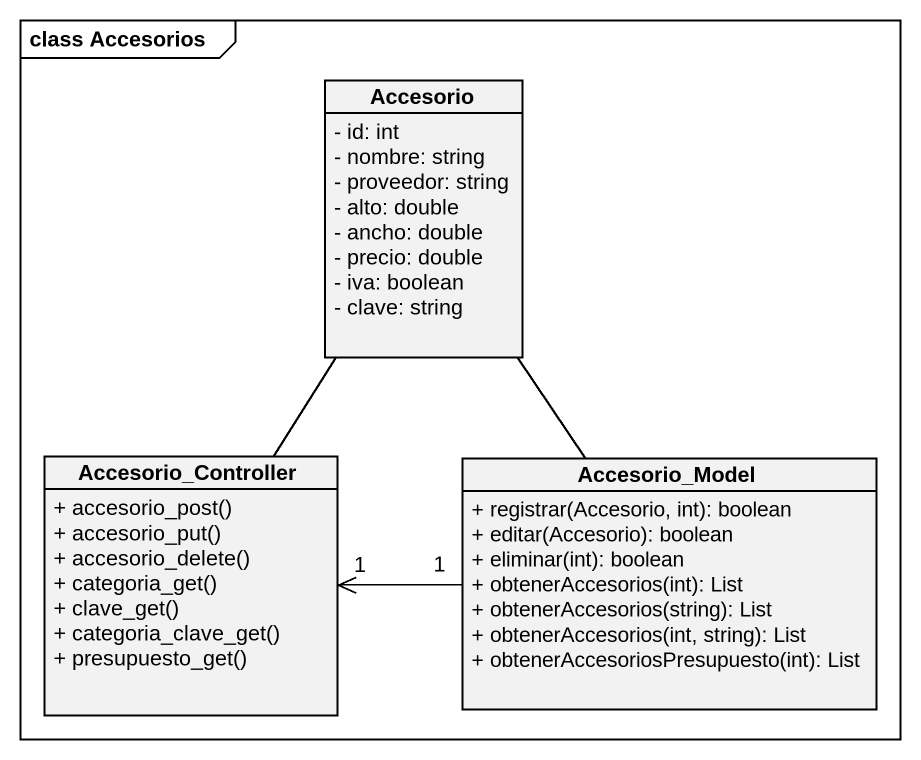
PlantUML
@startuml
mainframe class Accesorios
hide circle
hide empty members
skinparam classAttributeIconSize 0
class Accesorio {
  - id: int
  - nombre: string
  - proveedor: string
  - alto: double
  - ancho: double
  - precio: double
  - iva: boolean
  - clave: string
}
class Accesorio_Controller {
  + accesorio_post()
  + accesorio_put()
  + accesorio_delete()
  + categoria_get()
  + clave_get()
  + categoria_clave_get()
  + presupuesto_get()
}
class Accesorio_Model {
  + registrar(Accesorio, int): boolean
  + editar(Accesorio): boolean
  + eliminar(int): boolean
  + obtenerAccesorios(int): List
  + obtenerAccesorios(string): List
  + obtenerAccesorios(int, string): List
  + obtenerAccesoriosPresupuesto(int): List
}
Accesorio -- Accesorio_Controller
Accesorio -- Accesorio_Model
Accesorio_Model "1" -left-> "1" Accesorio_Controller
@enduml
